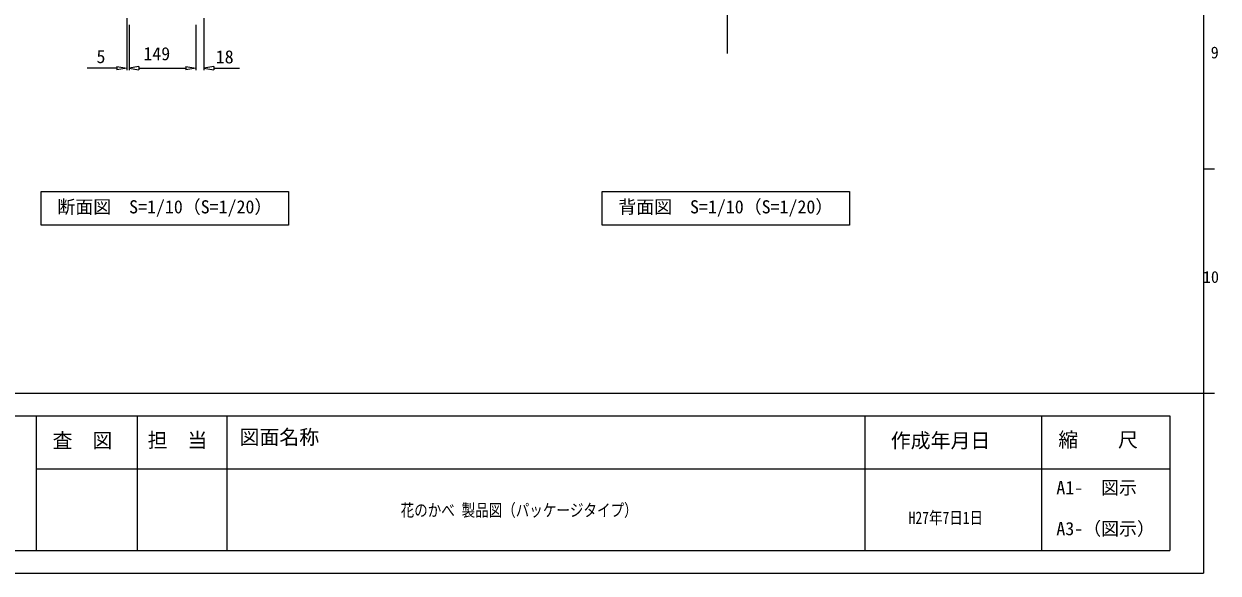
# Model space of a CAD drawing. Units: millimetres, scale not verified, with parts at other scales. Extents: x -3832 to 3834, y -2728 to 2729.
# Drawn here: x 1171 to 3834, y -2728 to -1504 of the extents above; entities that cross this region are included whole.
import ezdxf
from ezdxf.enums import TextEntityAlignment as Align

# ---------------------------------------------------------------- set-up
doc = ezdxf.new("R2010")
doc.units = ezdxf.units.MM
doc.header["$LTSCALE"] = 20
doc.linetypes.add('USER5', pattern=[24, 12, -5, 2, -5])
for name, color, linetype, lineweight in [('0-4_2-5', 7, 'USER5', 9), ('0-6_2-8', 6, 'Continuous', 18), ('F-5', 3, 'Continuous', 18), ('F-B', 7, 'Continuous', 18), ('F-C', 7, 'Continuous', 18)]:
    doc.layers.add(name, color=color, linetype=linetype, lineweight=lineweight)
doc.layers.add('F-0', color=3, linetype='Continuous')
doc.layers.add('F-1', color=7, linetype='Continuous')
doc.styles.add('ＭＳ ゴシック', font='')
doc.styles.get('ＭＳ ゴシック').set_extended_font_data('MS Gothic')

msp = doc.modelspace()

# ---------------------------------------------------------------- linework, layer by layer
at = {"layer": '0-4_2-5'}
msp.add_line((2739.06, 525.5), (2739.06, -1570.12), dxfattribs=at)
at = {"layer": '0-6_2-8', "color": 5}
for p, q in [((1400.1, -1491.07), (1400.1, -1607.26)), ((1572.1, -1491.07), (1572.1, -1607.34)), ((1405.1, -1505.57), (1405.1, -1607.26)), ((1554.1, -1505.57), (1554.1, -1607.34)), ((1378.1, -1602.26), (1311.51, -1602.26)), ((1427.1, -1602.26), (1532.1, -1602.26)), ((1594.1, -1602.34), (1651.42, -1602.34))]:
    msp.add_line(p, q, dxfattribs=at)
at = {"layer": '0-6_2-8'}
for p, q in [((1378.1, -1598.6), (1400.1, -1602.26)), ((1378.1, -1598.6), (1378.1, -1605.93)), ((1400.1, -1602.26), (1378.1, -1605.93)), ((1427.1, -1598.6), (1405.1, -1602.26)), ((1405.1, -1602.26), (1427.1, -1605.93)), ((1427.1, -1598.6), (1427.1, -1605.93)), ((1532.1, -1598.67), (1554.1, -1602.34)), ((1532.1, -1598.67), (1532.1, -1606)), ((1554.1, -1602.34), (1532.1, -1606)), ((1594.1, -1598.67), (1572.1, -1602.34)), ((1572.1, -1602.34), (1594.1, -1606)), ((1594.1, -1598.67), (1594.1, -1606))]:
    msp.add_line(p, q, dxfattribs=at)
at = {"layer": 'F-5'}
for p, q in [((1209.49, -1877.48), (1761.15, -1877.48)), ((1209.49, -1952.82), (1209.49, -1877.48)), ((1761.15, -1877.48), (1761.15, -1952.82)), ((2460.61, -1877.48), (3012.27, -1877.48)), ((2460.61, -1952.82), (2460.61, -1877.48)), ((3012.27, -1877.48), (3012.27, -1952.82)), ((1761.15, -1952.82), (1209.49, -1952.82)), ((3012.27, -1952.82), (2460.61, -1952.82))]:
    msp.add_line(p, q, dxfattribs=at)
at = {"layer": 'F-B'}
for p, q in [((3801.44, 2677.58), (3801.44, -2728.36)), ((3826.47, -1827.37), (3801.44, -1827.37)), ((3826.47, -2327.92), (3801.44, -2327.92)), ((-3756.86, -2377.98), (3726.36, -2377.98)), ((1197.83, -2377.98), (1197.83, -2678.31)), ((1423.08, -2377.98), (1423.08, -2678.31)), ((1623.3, -2377.98), (1623.3, -2678.31)), ((3046.66, -2377.98), (3046.66, -2678.31)), ((3440.58, -2377.98), (3440.58, -2678.31)), ((3726.36, -2377.98), (3726.36, -2678.31)), ((1197.83, -2495.61), (1623.3, -2495.61)), ((1623.3, -2495.61), (3726.36, -2495.61)), ((-3756.86, -2678.31), (3726.36, -2678.31))]:
    msp.add_line(p, q, dxfattribs=at)
at = {"layer": 'F-B', "color": 3}
msp.add_line((3801.44, -2327.92), (-3831.94, -2327.92), dxfattribs=at)
at = {"layer": 'F-B'}
msp.add_lwpolyline([(-3831.94, 2677.58), (-3831.94, -2728.36), (3801.44, -2728.36)], dxfattribs=at)

# ---------------------------------------------------------------- texts
at = {"layer": '0-6_2-8', "color": 7, "style": 'ＭＳ ゴシック'}
for s, p in [('5', (1332.54, -1600.07)), ('18', (1598.55, -1600.67))]:
    msp.add_text(s, height=29.33, dxfattribs=at).set_placement(p, align=Align.BOTTOM_LEFT)
msp.add_text('149', height=29.33, rotation=359.972, dxfattribs=at).set_placement((1437.06, -1593.73), align=Align.BOTTOM_LEFT)
at = {"layer": 'F-0', "color": 7, "style": 'ＭＳ ゴシック'}
for s, p in [('断面図\u3000S=1/10（S=1/20）', (1245.32, -1935.15)), ('背面図\u3000S=1/10（S=1/20）', (2496.44, -1935.15))]:
    msp.add_text(s, height=29.33, dxfattribs=at).set_placement(p, align=Align.BOTTOM_LEFT)
at = {"layer": 'F-1', "style": 'ＭＳ ゴシック'}
for s, p in [('A1-  図示  ', (3473.47, -2561.28)), ('A3-（図示）', (3473.47, -2652.63))]:
    msp.add_text(s, height=29.33, dxfattribs=at).set_placement(p, align=Align.BOTTOM_LEFT)
at = {"layer": 'F-B', "style": 'ＭＳ ゴシック'}
for s, height, p in [('9', 26.39, (3817.81, -1588.66)), ('10', 26.39, (3800.29, -2089.21)), ('査\u3000図', 32.56, (1234.66, -2458.82)), ('担\u3000当', 32.56, (1446.63, -2457.97)), ('図面名称', 32.56, (1651.59, -2451.18)), ('作成年月日', 32.56, (3104.22, -2458.87)), ('縮\u3000\u3000尺', 32.56, (3477.81, -2457.01))]:
    msp.add_text(s, height=height, dxfattribs=at).set_placement(p, align=Align.BOTTOM_LEFT)
at = {"layer": 'F-B', "style": 'ＭＳ ゴシック', "width": 0.8}
msp.add_text('H27年7日1日  ', height=27.68, dxfattribs=at).set_placement((3144.12, -2627.11), align=Align.BOTTOM_LEFT)
at = {"layer": 'F-C', "style": 'ＭＳ ゴシック', "width": 0.8}
msp.add_text('花のかべ 製品図（パッケージタイプ）', height=27.68, dxfattribs=at).set_placement((2010.99, -2610.27), align=Align.BOTTOM_LEFT)

doc.saveas('drawing.dxf')
